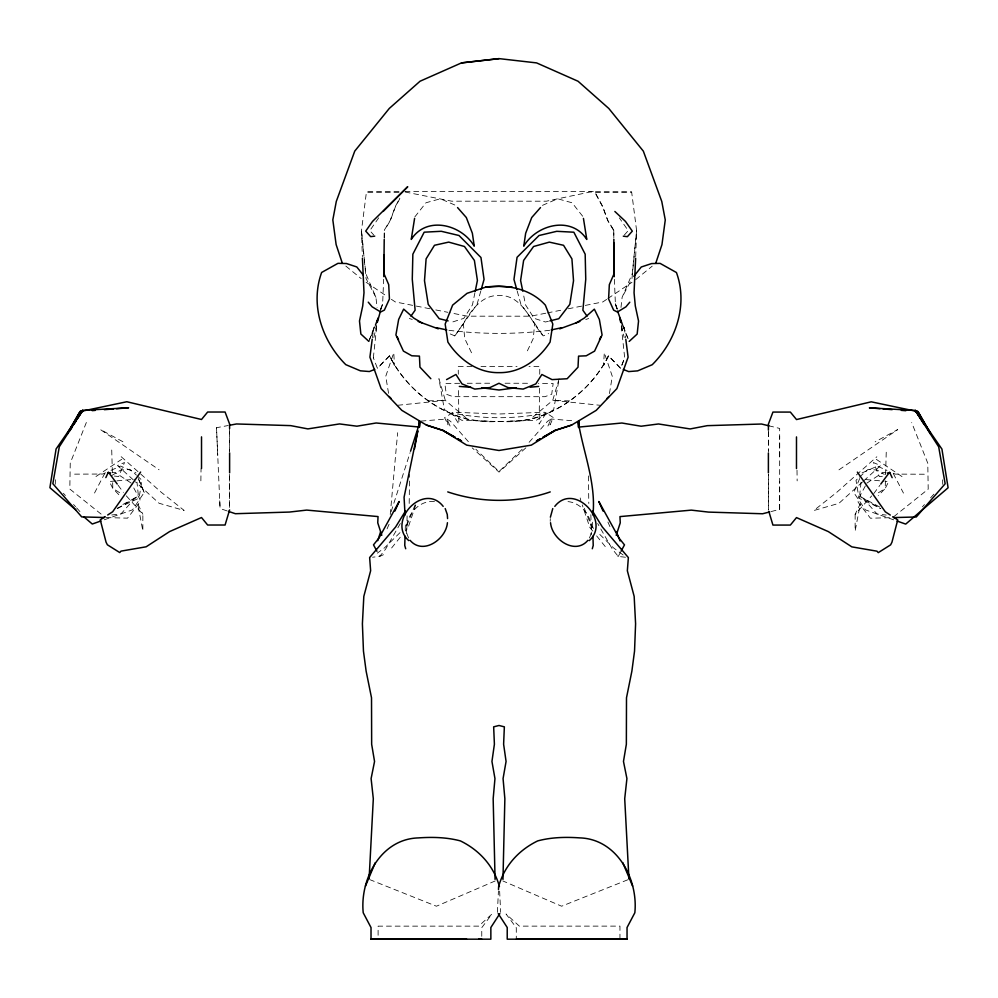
<?xml version="1.0" encoding="UTF-8"?>
<svg xmlns="http://www.w3.org/2000/svg" width="998" height="998" viewBox="0 0 998 998"><rect width="100%" height="100%" fill="white"/><g stroke="black" fill="none" stroke-linecap="round" stroke-linejoin="round"><path stroke-width="0.75" stroke-dasharray="4.99 3.74" d="M229.59 451.358L229.602 428.579L229.615 451.37M771.142 511.562L779.65 509.354L779.663 428.429L769.096 425.859M779.663 456.398L779.675 436.151M855.149 514.332L855.136 530.998L860.301 503.778L855.149 514.332L871.666 495.919M779.65 509.354L779.663 481.398M384.255 238.21L384.292 230.176L390.28 220.259L395.42 206.299L399.799 198.203M384.23 237.861L384.292 230.176M590.866 514.681L591.365 534.803M539.556 388.259L539.12 424.075L546.23 412.91L553.428 417.626L550.01 424.899L551.121 419.01L573.975 420.857M539.718 374.25L539.818 366.466L528.99 366.466M200.872 480.824L201.047 468.611M409.192 503.466L409.579 474.399M55.264 484.304L55.389 479.751M405.213 529.975L405.45 522.216M885.413 480.811L885.201 488.496L878.24 495.732M885.588 474.674L886.299 450.098M635.689 256.686L636.612 230.7L631.647 192.028L594.621 192.003L602.642 206.798L607.782 220.72L613.77 230.563M380.899 309.642L382.633 304.103L383.656 279.315M550.197 521.318L550.322 518.573M497.403 912.359L498.426 891.127M408.581 538.009L406.747 533.269L407.122 514.656M390.243 514.506L397.641 432.72M517.214 291.054L520.881 304.153L534.666 323.402L533.281 338.509L526.47 352.768M373.339 357.883L376.745 326.109M861.025 482.246L859.752 494.609L877.042 514.007L886.236 515.068M620.981 307.459L622.128 297.329L632.245 273.677L636.612 230.7L631.959 278.704L622.128 297.329M398.938 191.965L366.441 191.99L361.463 230.65L362.374 256.648M372.429 337.711L373.776 327.232M375.847 330.637L376.508 326.134M609.441 393.599L612.298 376.333L604.289 352.756L603.553 365.667L608.531 355.824L620.606 368.287L624.686 357.783M558.618 381.635L553.678 409.617L536.263 420.283L509.791 421.193M474.923 292.688L472.441 304.914L463.821 318.35L452.568 321.992L449.599 321.256M373.838 337.561L376.595 325.485M480.786 291.054L477.119 304.153L454.776 335.889L449.287 333.544M559.13 378.691L552.73 400.36L530.088 419.484A105.825 44.261 0 0 1 467.937 419.472C434.342 410.253 405.026 387.162 389.507 355.799L377.419 368.25M391.191 511.562L410.078 452.668M415.779 504.863L408.194 527.406L405.263 531.036M368.823 341.366L374.774 325.71M379.764 311.8L382.633 304.103M380.587 309.18L382.633 303.766M589.394 538.022C597.041 522.104 582.383 500.372 564.768 501.582M371.506 335.316L375.473 325.186M86.352 422.478L70.247 463.109L69.81 489.045L103.031 515.642M415.031 505.013L406.56 526.183L404.377 528.341M369.372 339.981L374.961 326.209M859.69 478.516L853.777 492.538L865.416 509.878L895.643 520.544M387.062 528.865L390.081 522.016M547.927 426.021L551.121 419.01L547.453 421.393L527.68 443.948M94.523 493.024L104.69 473.489L105.077 477.593M620.344 552.58L618.273 556.435L614.543 554.738M865.378 485.876L857.981 499.561L858.155 502.244L870.443 518.224L891.838 517.638M399.799 198.689L395.42 206.761L390.28 220.683L384.292 230.526M621.292 326.146L624.686 357.92L620.606 368.412L608.531 355.824C588.234 396.069 545.07 425.248 499.012 421.393C452.955 425.223 409.804 396.031 389.507 355.787L377.419 368.362L373.339 357.746M608.531 355.837C592.999 387.199 563.695 410.278 530.088 419.484M138.31 478.454L144.223 492.476L132.572 509.816L102.357 520.482M454.776 335.889C467.039 320.283 475.697 295.333 499 295.396C522.628 295.084 530.138 320.957 543.211 335.902L548.713 333.557M378.729 217.826L369.821 230.613L373.763 235.029M400.323 523.501L385.565 549.187L379.714 556.41L372.516 557.221M873.737 493.623L879.899 485.278M414.831 216.89L425.984 202.756L440.343 198.777L455.612 205.351M391.628 547.964L401.371 535.864M624.286 235.079L628.229 230.65L619.321 217.863M857.182 479.127L856.022 480.412L859.004 498.239L880.872 508.344M922.426 506.834L924.46 504.589M930.56 497.852L934.627 493.374M399.998 532.633L384.704 547.69L377.319 553.141M522.166 449.262L499.012 471.543L475.859 449.25M862.559 481.909L838.931 503.341L813.832 510.514L836.823 492.288L876.843 456.772M863.682 480.886L880.548 465.579L873.5 462.598L879.35 476.607L883.692 476.146M525.884 447.815L499.012 472.116L472.141 447.815M859.378 477.169L868.148 469.347L877.217 470.07L884.253 474.399M635.689 279.627L652.218 266.142M893.796 516.677L928.202 489.145L927.778 463.209L911.685 422.566M838.969 469.846L897.689 429.602L875.146 441.827M606.634 299.388L602.842 301.945L568.274 308.769M607.907 298.527L631.971 282.297M95.97 476.533L121.706 459.292M866.863 483.132L882.956 472.478L885.912 472.79M627.767 879.787L561.612 906.209L502.88 880.96M878.39 492.763L885.201 488.496L888.682 481.61L885.65 481.335M111.439 475.747L120.82 469.996L129.877 469.26L136.452 475.135M117.539 508.593L137.537 496.592L119.835 506.098M117.153 508.256L139.021 498.152L142.003 480.337L137.549 476.121M383.457 554.713L379.714 556.41L377.643 552.555M105.514 472.803L102.757 474.038L73.727 474.15M111.003 470.357L120.621 466.054L135.94 472.84M862.06 472.915L877.379 466.128L886.997 470.42M542.438 205.363L557.707 198.789L572.066 202.781L583.206 216.915M495.17 880.96L436.438 906.221L370.27 879.812M585.751 319.497L588.695 318.512M548.413 321.269L545.444 322.005L534.179 318.362L525.559 304.914L523.089 292.688M549.723 330.263C516.153 334.455 481.847 334.38 448.264 330.238M545.744 313.222L530.711 316.191L467.376 316.179L449.337 312.611M547.241 312.923L562.273 309.954M227.033 510.889L220.071 508.543L216.516 427.705L227.918 425.572M111.776 514.993L120.958 513.933L138.26 494.534L136.988 482.171M397.79 405.275L445.308 400.348L467.937 419.472M112.075 472.715L115.032 472.416L131.137 483.069M115.406 480.986L109.331 481.535L112.824 488.409L119.772 495.657M116.928 480.849L135.154 479.215M421.006 421.094L446.904 418.998L450.585 421.381L470.357 443.948M428.491 400.859L445.308 400.348L438.92 378.679L444.372 409.592L461.775 420.27L488.234 421.193M404.988 191.454L594.621 191.491L602.642 206.324L607.782 220.296L613.77 230.214L613.832 237.898M459.704 383.294L444.846 383.481L446.268 394.222L453.08 396.668L544.908 396.693L551.719 394.235L553.141 383.506L538.284 383.307M467.226 383.269L492.912 383.22M399.025 192.015L366.441 191.99M405.126 192.015L451.745 201.184L546.368 201.197L589.943 192.053L631.647 192.028M471.967 366.453L458.219 366.453L458.307 374.238M480.999 366.453L517.039 366.466M505.063 383.232L530.761 383.282M924.298 474.225L895.243 474.112L892.499 472.877M106.15 517.575L127.532 518.162L139.832 502.181L140.007 499.499L131.873 484.442M569.534 400.884L552.73 400.36L600.247 405.3M434.467 501.632C417.888 499.661 404.103 517.525 406.747 533.269M865.902 479.564L884.128 481.198M114.333 476.058L118.687 476.533L124.525 462.511L117.477 465.505L134.343 480.811M625.484 557.246L618.273 556.435L612.423 549.212L597.665 523.513M429.801 308.744L395.245 301.92L388.908 297.641M435.814 309.941L447.84 312.312M409.317 318.474L412.261 319.472M879.55 506.909L860.488 496.68L880.473 508.681M122.904 441.74L100.361 429.514L159.069 469.759M119.623 492.675L112.824 488.409L112.649 482.271M876.294 459.329L902.03 476.607M366.104 282.247L387.636 296.78M623.151 554.975L613.308 547.715L598.002 532.658M345.857 266.092L361.201 278.617M121.17 456.697L161.189 492.226L184.168 510.452L159.094 503.266L135.466 481.834M593.635 528.354L591.452 526.208L582.994 505.025M63.385 493.286L65.419 495.532M73.54 504.501L75.574 506.747M76.597 507.87L80.651 512.361M126.322 495.856L142.851 514.257L142.851 530.936L137.699 503.716L142.851 514.257M592.75 531.048L589.818 527.418L582.233 504.876M596.642 535.889L606.372 547.989M118.088 485.215L123.378 492.363M534.666 323.402L543.211 335.902M375.922 297.292L366.104 278.654L361.463 230.65L365.804 273.627L375.922 297.292L377.069 307.421M893.297 473.551L903.464 493.099M389.507 355.787L394.497 365.63L393.761 352.731L385.752 376.296L388.596 393.561M450.086 426.009L446.904 418.998L448.002 424.886L444.584 417.626L453.516 412.236L499.012 414.008L544.509 412.236L546.23 412.91C515.442 419.297 482.57 419.297 451.795 412.898L458.893 424.063L458.481 388.259M144.223 492.476L138.235 478.291M471.518 352.768L464.706 338.497L463.334 323.389M622.552 325.223L629.202 341.403M607.919 522.041L610.938 528.89M623.064 326.246L628.091 338.646M615.404 303.804L617.45 309.23M614.381 279.353L615.404 304.141L617.313 309.268M623.263 325.747L626.532 335.353M615.404 304.141L617.126 309.679M580.175 497.965L580.811 500.647M621.43 325.535L624.187 337.598M621.529 326.171L622.191 330.675M624.249 327.269L625.596 337.748M499.636 891.127L500.659 912.359M216.516 427.705L217.739 455.637M219.747 500.821L220.071 508.543M942.623 479.838L942.748 484.392M592.538 522.228L592.762 529.988M111.726 450.023L112.425 474.586M797.003 470.208L797.153 480.886M588.433 475.946L588.795 503.491M613.77 230.214L613.807 239.782M619.958 939.168L619.958 926.119L519.347 926.132L506.061 914.018L516.29 927.703L516.29 939.18M481.76 936.311L481.76 927.703L491.989 914.018L478.703 926.132L378.105 926.144L378.105 936.286M229.615 474.362L229.602 508.356L229.59 474.362M768.423 474.412L768.41 509.953L768.385 474.412M768.41 431.672L768.398 451.408L768.423 431.672"/><path stroke-width="1.5" d="M229.615 472.815L229.615 452.88M768.398 452.93L768.385 472.865M768.41 430.15L768.423 424.075L772.939 412.074L790.366 412.087L796.516 419.559L871.204 401.82L917.998 411.663L931.097 434.217M796.479 468.586L796.491 436.912M578.828 427.231L578.541 421.231L578.516 427.107L621.866 423.015L641.115 426.221L658.493 423.963L690.129 428.94L707.332 425.659L761.549 424.025L769.096 425.859M384.218 239.395L383.793 276.621M384.105 254.877L383.918 273.564L388.709 284.642L389.432 298.951L384.392 310.079L380.637 311.987L372.104 306.773L368.25 302.169M419.347 427.406L419.484 421.218L419.197 427.219M405.026 536.188L404.751 545.494L405.699 548.75M419.422 426.084L419.522 423.214L410.552 451.196M635.639 258.22L634.054 292.788L635.314 305.999L638.545 321.044L637.161 334.068L629.202 341.403M550.385 517.214L552.767 508.581M498.501 889.605L498.638 886.573C504.252 865.965 518.661 850.134 537.697 840.902C551.407 837.235 565.616 836.898 579.713 837.883C617.038 838.969 638.296 879.026 634.84 912.758L627.043 927.529L627.043 939.18L507.221 939.18L507.221 927.491L498.227 913.619M592.937 514.893C596.18 483.706 583.755 453.616 578.491 423.227L578.653 427.531M369.098 879.051L373.314 798.762L371.106 778.602L374.549 761.462L371.655 744.283L371.518 697.814L366.129 671.143L363.459 651.108L362.399 623.775L363.821 596.392L370.632 570.744L369.634 557.558L395.632 526.981L405.425 511.126M502.967 879.425L504.863 798.749L503.067 778.615L506.073 761.449L503.616 744.246L504.352 726.843L499.012 725.484L493.661 726.843L494.397 744.246L491.952 761.449L494.958 778.615L493.162 798.749L495.07 879.425M372.229 339.195L369.921 357.159L381.099 388.559L401.807 410.34L426.371 425.048L442.825 430.388L454.938 437.211L442.825 430.388L426.371 425.048M414.594 218.387L411.251 239.433C426.558 215.393 461.538 224.4 474.262 246.169L472.366 233.258L466.316 217.527L457.558 207.572M414.482 448.975L417.825 430.687L404.078 497.241L405.038 514.868M475.235 291.154L477.406 280.463L474.399 260.441L464.457 246.494L448.701 242.115L434.479 245.283L426.109 258.856L424.499 280.712L428.217 304.353L439.22 318.686L448.114 320.894M377.281 322.466L380.475 311.027M447.428 522.715C446.106 539.357 422.84 555.499 410.053 540.292M481.198 289.595L484.055 279.403L480.961 257.509L458.993 235.503L441.291 231.287L424.187 232.185L412.86 254.178L412.274 279.215L415.118 310.203L410.964 316.117M592.288 548.763L593.224 545.507L592.949 536.2M229.602 509.903L225.086 525.023L207.646 525.023L201.509 517.538L169.635 531.56L146.132 546.804L121.02 551.121L119.723 552.555L107.372 544.783L106.062 542.188L100.262 519.833L105.214 516.602M377.743 540.691L380.55 531.946M616.215 535.327L620.245 522.865L619.97 516.602L691.29 510.128L708.555 512.099L762.634 513.758L769.72 511.924M655.761 263.247L661.961 244.61L665.267 219.947L661.774 201.459L643.348 151.16L608.805 108.47L578.054 81.25L536.587 62.899L499.05 58.62L461.513 62.886L420.046 81.225L389.295 108.433L354.752 151.11L336.301 201.409L332.821 219.884L336.126 244.56L342.314 263.198M499.424 886.573C493.81 865.965 479.377 850.146 460.365 840.89C446.642 837.247 432.433 836.923 418.349 837.908C381.011 838.956 359.767 879.076 363.222 912.783L371.019 927.554L371.019 939.193L490.854 939.18L490.854 927.491L499.848 913.619M376.608 322.292L378.317 317.95L375.522 324.837M375.285 862.659L365.468 886.099M599.486 339.732L600.709 336.875M394.909 511.063L399.15 501.483L379.003 538.009L373.501 544.846L376.957 551.27M105.838 477.593L108.408 472.116L117.215 484.03M621.03 551.295L624.486 544.871L618.985 538.034L598.85 501.507L603.079 511.088M67.34 434.08L80.027 411.588L82.747 410.353L128.63 407.783L116.479 408.731M66.928 434.13L80.027 411.588L126.821 401.745L201.509 419.497L207.659 412.024L225.086 412.024L229.602 424.025L229.602 428.579M69.785 430.812L72.218 426.969M73.84 424.412L76.272 420.582M77.881 418.025L82.747 410.353L56.075 449.013L49.9 487.698L75.798 509.903M82.747 410.353L59.306 446.767L52.844 483.693L81.711 516.902L104.628 517.525M140.618 472.066L112.662 511.762L107.697 514.993M880.772 484.092L889.58 472.179L892.15 477.668M633.817 276.359L641.265 267.002L651.632 263.572L660.102 263.385L676.432 272.516C688.208 304.864 675.97 341.066 652.243 364.707L637.647 370.869L628.665 371.58L623.288 369.46M629.788 302.207L625.933 306.823L617.4 312.025L613.633 310.116L608.593 298.988L609.329 284.68L614.119 273.602L613.945 254.914M540.492 207.584L531.722 217.539L525.659 233.27L523.763 246.182C536.5 224.413 571.48 215.418 586.787 239.458L583.443 218.412M589.232 540.629C611.425 521.118 574.075 481.597 554.801 506.385M587.922 540.305C575.135 555.512 551.869 539.369 550.547 522.727M606.784 398.676L608.967 396.468M383.182 211.439L407.733 186.713L372.541 221.394L365.73 231.112L370.657 236.638L374.749 236.139M625.796 339.245L628.104 357.197L616.901 388.596L596.193 410.378L571.629 425.073L555.162 430.412L531.298 445.145L498.988 450.485L466.677 445.133L442.925 430.388M576.27 322.853L584.154 318.187L594.346 309.155L599.361 319.447L602.081 334.979L594.583 351.121L586.188 355.812L578.553 356.136L578.017 367.189L567.151 378.741L552.056 379.614L541.877 374.5L535.814 383.918L523.152 389.095L507.932 387.561L498.988 383.269L490.043 387.548L474.811 389.095L461.999 383.906L455.949 374.475L446.568 379.589M540.38 438.746L536.375 441.016L540.417 438.746M543.049 437.224L555.063 430.4L571.629 425.073M543.099 437.236L555.162 430.412M559.716 328.866L579.85 321.481M374.737 369.422L369.372 371.53L360.378 370.819L345.795 364.657C322.092 341.004 309.867 304.802 321.643 272.466L337.973 263.335L346.431 263.522L356.797 266.953L363.322 275.149M100.91 520.981L92.278 524.025L84.044 516.964M485.851 287.075L467.076 293.312L452.618 305.139L445.17 324.088L447.89 342.089C459.117 359.442 477.63 373.102 498.988 372.641C520.332 373.115 538.858 359.455 550.085 342.102L552.817 324.101L545.37 305.151C530.425 288.547 507.196 284.255 485.851 287.075L499 286.339L512.136 287.075M550.247 491.914C517.151 503.291 480.874 503.042 447.74 491.902M549.898 320.907L558.793 318.711L569.808 304.378L573.526 280.737L571.916 258.881L563.546 245.296L549.337 242.127L533.581 246.506L523.613 260.453L520.607 280.463L522.777 291.167M551.233 329.939L561.749 327.693M229.353 425.298L236.476 423.963L290.692 425.622L307.883 428.903L339.532 423.925L356.91 426.196L376.159 422.99L417.962 426.919M461.513 62.886L499.05 58.657M107.647 473.177L110.603 472.877M530.15 387.199L538.671 386.426M80.027 411.588L83.071 411.351M92.178 410.64L95.222 410.39M104.328 409.679L113.448 408.968M516.315 387.735L498.988 390.018L481.66 387.735M893.36 517.6L916.276 516.976L945.156 483.768L938.694 446.842L915.266 410.428L869.37 407.845L880.011 408.681M371.019 939.193L387.486 939.193M466.665 939.193L382.296 939.193M478.716 939.18L481.76 939.18M516.29 939.18L627.043 939.18M470.894 387.311L459.317 386.413M883.055 408.918L892.162 409.642M901.281 410.353L905.835 410.714M914.954 411.426L917.998 411.663L930.672 434.155M887.397 472.94L890.341 473.252M623.301 236.177L627.38 236.676L632.308 231.149L625.496 221.431L614.868 211.476M436.251 327.668L446.767 329.926M418.15 321.456L438.284 328.841M228.417 511.363L235.366 513.708L289.445 512.061L306.71 510.09L378.03 516.577L377.755 522.84L381.785 535.315M897.077 521.056L905.71 524.1L948.1 487.785L941.937 449.1L915.266 410.428L917.998 411.663M457.571 438.733L461.587 441.004L457.608 438.733M421.742 322.828L413.846 318.15L403.666 309.118L398.651 319.422L395.919 334.941L403.417 351.084L411.8 355.787L419.434 356.111L419.958 367.164L430.837 378.716M890.291 515.055L885.326 511.824L857.369 472.129M892.761 516.677L897.726 519.908L891.938 542.263L890.615 544.858L878.265 552.63L876.968 551.183L851.843 546.867L828.34 531.61L796.491 517.6L790.354 525.073L772.926 525.073L768.809 511.338M368.823 341.366L360.864 334.018L359.492 320.994L362.723 305.949L363.996 292.751L362.424 258.17M389.07 396.431L391.253 398.639M443.187 506.373C423.863 481.622 386.588 521.081 408.743 540.604M587.036 316.141L582.894 310.228L585.751 279.253L585.177 254.203L573.85 232.21L556.747 231.311L539.032 235.516L517.064 257.284L513.958 279.415L516.814 289.595M915.266 410.428L924.173 424.499M592.562 511.138L602.355 527.006L628.366 557.583L627.355 570.769L634.167 596.392L635.589 623.775L634.541 651.07L631.884 671.118L626.495 697.789L626.357 744.259L623.476 761.437L626.919 778.577L624.711 798.737L628.94 879.026M397.291 336.85L398.514 339.694M632.595 886.074L622.777 862.634M616.253 531.522L620.095 540.941M622.503 324.874L617.562 311.064M621.417 322.329L619.708 317.988L620.744 322.516M445.208 508.581L447.279 514.469L447.578 518.573M614.257 276.658L613.845 239.433M578.541 421.231L578.665 427.418M613.832 242.863L613.945 255.214M419.484 421.218L419.497 427.094M201.521 436.862L201.521 468.536"/></g></svg>
